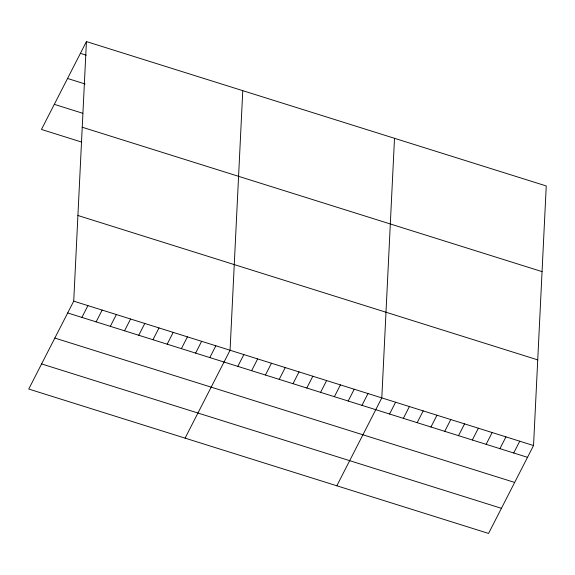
<?xml version="1.0" encoding="UTF-8"?>
<svg xmlns="http://www.w3.org/2000/svg" width="575" height="575" viewBox="0 0 575 575"><rect width="100%" height="100%" fill="white"/><g stroke="black" fill="none" stroke-linecap="round" stroke-linejoin="round"><path stroke-width="0.86" d="M73.722 301.156L86.43 41.573L546.25 185.955L533.543 445.539L488.57 533.428L28.75 389.045L73.722 301.156L533.543 445.539M242.772 90.663L230.065 350.247L185.085 438.136M394.507 138.309L381.8 397.893L336.828 485.782M86.43 41.573L41.458 129.461L81.585 142.061M81.902 317.407L87.939 305.62M96.118 321.871L102.149 310.083M110.328 326.334L116.358 314.547M124.545 330.798L130.575 319.01M138.755 335.261L144.785 323.473M152.964 339.724L159.002 327.937M167.181 344.188L173.212 332.4M181.391 348.644L187.421 336.864M195.608 353.107L201.638 341.32M209.818 357.571L215.848 345.783M237.827 366.368L243.857 354.581M251.62 370.695L257.65 358.915M265.413 375.029L271.443 363.242M279.206 379.363L285.243 367.576M293.006 383.69L299.036 371.903M306.798 388.024L312.829 376.237M320.591 392.358L326.622 380.571M334.384 396.685L340.422 384.898M348.184 401.019L354.214 389.232M361.977 405.346L368.007 393.566M389.562 414.014L395.593 402.227M403.363 418.341L409.393 406.561M417.155 422.675L423.186 410.888M430.948 427.009L436.978 415.222M444.741 431.336L450.771 419.549M458.541 435.67L464.571 423.883M472.334 440.004L478.364 428.217M486.127 444.331L492.157 432.544M499.919 448.665L505.95 436.878M513.712 452.992L519.75 441.212M80.399 53.36L86.25 55.2M67.548 78.473L85.107 83.986M54.309 104.348L82.735 113.275M82.239 127.233L542.06 271.616M77.92 215.496L537.733 359.878M67.692 312.944L527.512 457.326M54.841 338.057L514.661 482.439M41.601 363.932L501.422 508.314"/></g></svg>
